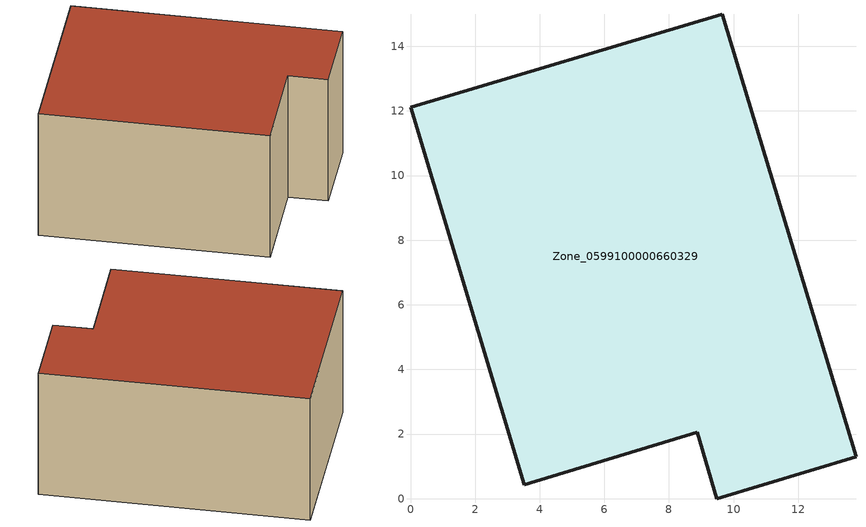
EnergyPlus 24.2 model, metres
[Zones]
Zone_0599100000660329
 floor ground (C_G): 0,12.11 9.65,14.99 13.79,1.3 9.48,0 8.87,2.05 3.52,0.43 z0
 wall outside (C_F): 9.65,14.99 0,12.11 3.52,0.43 8.87,2.05 9.48,0 13.79,1.3 9.65,14.99 z0:7.61
 roof outside (C_R): 13.79,1.3 9.65,14.99 0,12.11 3.52,0.43 8.87,2.05 9.48,0 z7.61
[BUILDING]
Pand.0599100000660329: North Axis=0; Terrain=City; Loads Convergence Tolerance Value=0.04; Temperature Convergence Tolerance Value=0.4; Solar Distribution=FullExterior; Maximum Number of Warmup Days=25; Minimum Number of Warmup Days=1
[Site:Location]
Rotterdam.The.Hague.AP_ZH_NLD Design_Conditions: Latitude=51.96; Longitude=4.45; Time Zone=1; Elevation=-4.5
[SITE:GROUNDTEMPERATURE:BUILDINGSURFACE]
18, 18, 18, 18, 18, 18, 18, 18, 18, 18, 18, 18
[MATERIAL] Thermal Absorptance=0.9; Solar Absorptance=0.7; Visible Absorptance=0.7
Name | Roughness | Thickness | Conductivity | Density | Specific Heat
G.D.1965 | MediumSmooth | 0.15 | 1 | 540 | 1210
F.D.1965 | Rough | 0.3 | 0.857143 | 1920 | 840
R.D.1965 | MediumRough | 0.2 | 0.08 | 1500 | 1000
[CONSTRUCTION]
C_G: G.D.1965
C_F: F.D.1965
C_R: R.D.1965
[ZONE]
Zone_0599100000660329: Type=1; Multiplier=1; Ceiling Height=Autocalculate; Volume=Autocalculate; Floor Area=autocalculate; Part of Total Floor Area=Yes
[ZONEINFILTRATION:DESIGNFLOWRATE]
Infil_Zone_0599100000660329: Zone or ZoneList or Space or SpaceList=Zone_0599100000660329; Schedule=AlwaysOn; Design Flow Rate Calculation Method=Flow/Area; Flow Rate per Floor Area=0.0042; Constant Term Coefficient=1; Temperature Term Coefficient=0; Velocity Term Coefficient=0; Velocity Squared Term Coefficient=0
[HVACTEMPLATE:ZONE:IDEALLOADSAIRSYSTEM]
Zone_0599100000660329: Maximum Heating Supply Air Temperature=50; Minimum Cooling Supply Air Temperature=13; Maximum Heating Supply Air Humidity Ratio=0.0156; Minimum Cooling Supply Air Humidity Ratio=0.0077; Heating Limit=NoLimit; Cooling Limit=NoLimit; Dehumidification Control Type=ConstantSensibleHeatRatio; Cooling Sensible Heat Ratio=0.7; Dehumidification Setpoint=60; Humidification Control Type=None; Humidification Setpoint=30; Outdoor Air Method=None; Outdoor Air Flow Rate per Person=0.00944; Outdoor Air Flow Rate per Zone Floor Area=0; Outdoor Air Flow Rate per Zone=0; Demand Controlled Ventilation Type=None; Outdoor Air Economizer Type=NoEconomizer; Heat Recovery Type=None; Sensible Heat Recovery Effectiveness=0.7; Latent Heat Recovery Effectiveness=0.65
[ZONECONTROL:THERMOSTAT]
ThermostatControl_Zone_0599100000660329: Zone or ZoneList=Zone_0599100000660329; Control Type Schedule=DualSetpointControlType; Control 1=Thermostat_Zone_0599100000660329; Temperature Difference Between Cutout And Setpoint=0
[THERMOSTATSETPOINT:DUALSETPOINT]
Thermostat_Zone_0599100000660329: Heating Setpoint Temperature Schedule=HeatingSetpoint_Zone_0599100000660329; Cooling Setpoint Temperature Schedule=CoolingSetpoint_Zone_0599100000660329
[SCHEDULE:COMPACT]
HeatingSetpoint_Zone_0599100000660329: Through: 12/31, For: AllDays, Until: 24:00, 21
CoolingSetpoint_Zone_0599100000660329: Through: 12/31, For: AllDays, Until: 24:00, 24
DualSetpointControlType: Through: 12/31, For: AllDays, Until: 24:00, 4
AlwaysOn: Through: 12/31, For: AllDays, Until: 24:00, 1
